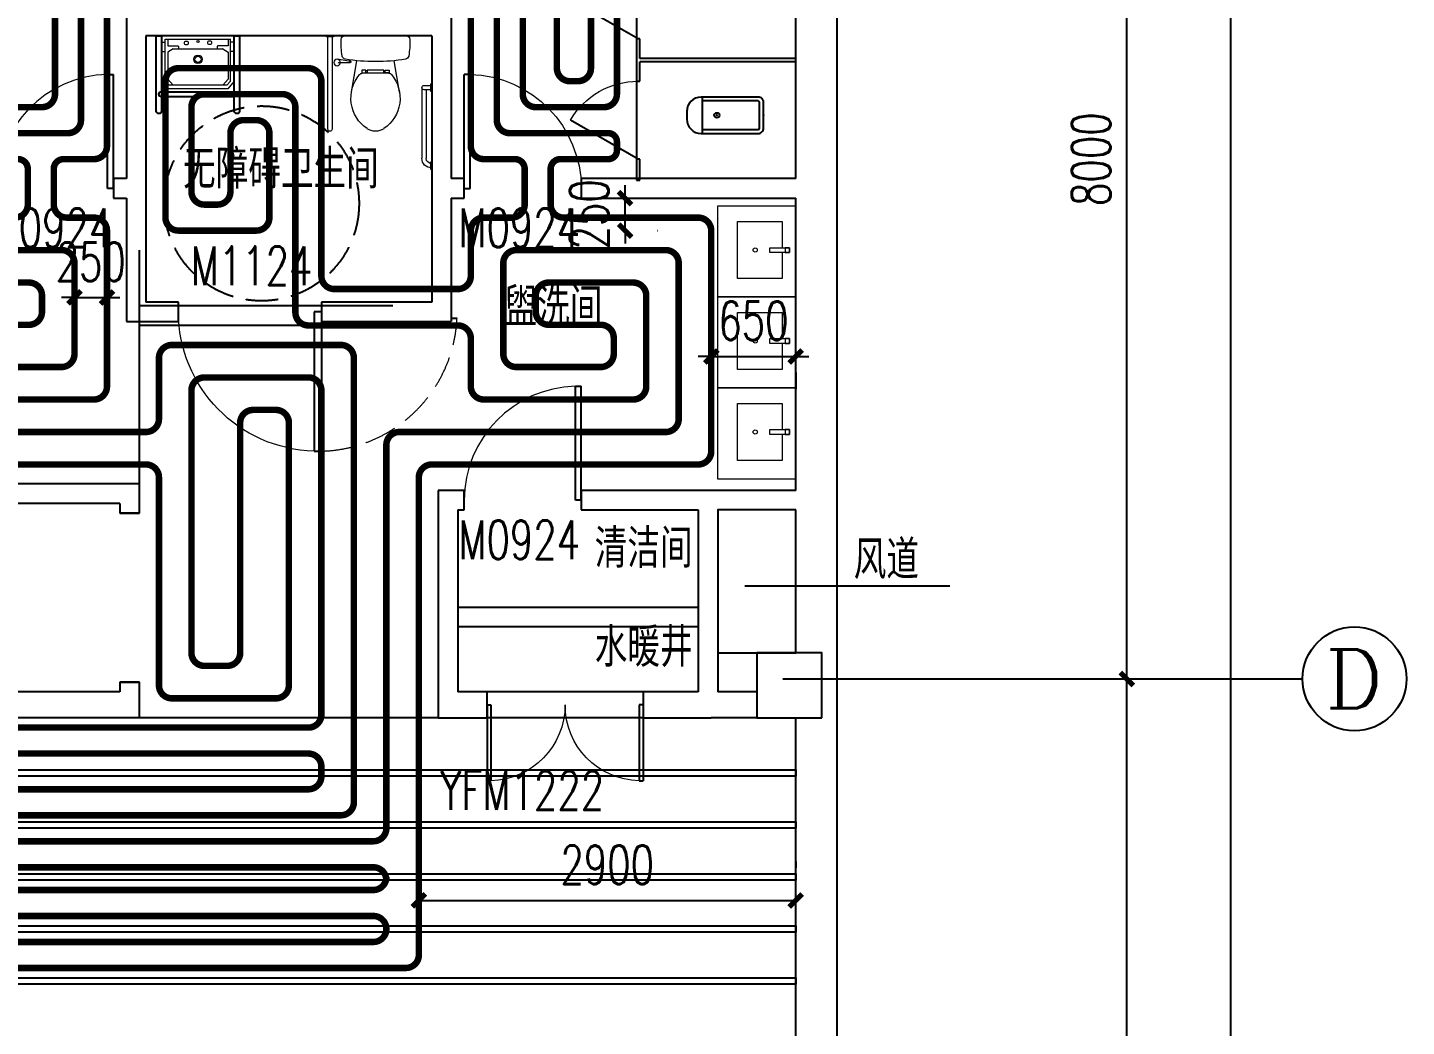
# Model space of a CAD drawing. Extents: x 2430460 to 2514560, y -608375 to -364775.
# Drawn here: x 2493671 to 2504282, y -386173 to -378485 of the extents above; entities that cross this region are included whole.
import ezdxf
from ezdxf.enums import TextEntityAlignment as Align

# ---------------------------------------------------------------- set-up
doc = ezdxf.new("R2010")
doc.units = 0
doc.header["$LTSCALE"] = 1000
doc.header["$MEASUREMENT"] = 0
doc.linetypes.add('DASH', pattern=[0.35, 0.25, -0.1])
for name, color, linetype, lineweight in [('A-FLOR-IDEN', 7, 'Continuous', 20), ('A-LVTRY', 145, 'Continuous', 20), ('洁具', 144, 'Continuous', 9)]:
    doc.layers.add(name, color=color, linetype=linetype, lineweight=lineweight)
for name, color, linetype in [('AXIS', 3, 'Continuous'), ('AXIS_TEXT', 7, 'Continuous'), ('COLUMN', 9, 'Continuous'), ('LATRINE', 6, 'Continuous'), ('LVTRY', 6, 'Continuous'), ('PIPE-地暖供', 4, 'Continuous'), ('PUB_DIM', 3, 'Continuous'), ('TH_DIM', 3, 'Continuous'), ('WALL', 9, 'Continuous'), ('WINDOW', 4, 'Continuous'), ('WINDOW_TEXT', 7, 'Continuous'), ('木龙骨', 23, 'Continuous')]:
    doc.layers.add(name, color=color, linetype=linetype)
doc.styles.add('_TCH_AXIS', font='COMPLEX', dxfattribs={"bigfont": 'GBCBIG'})
doc.styles.add('_TCH_DIM_T3', font='SIMPLEX', dxfattribs={"width": 0.705882, "bigfont": 'GBCBIG'})
doc.styles.add('_TCH_WINDOW', font='SIMPLEX', dxfattribs={"height": 3.5, "bigfont": 'GBCBIG'})
doc.styles.add('COMPLEX', font='COMPLEX')
doc.styles.add('ROS', font='simhei.ttf', dxfattribs={"width": 0.7})
doc.dimstyles.new('_TCH_ARCH&&100', dxfattribs={"dimtxt": 297.5, "dimasz": 100, "dimexe": 250, "dimexo": 300, "dimgap": 126.25, "dimtad": 1, "dimdec": 0, "dimzin": 0, "dimdsep": 46, "dimtxsty": '_TCH_DIM_T3', "dimblk": 'ARCHTICK', "dimcen": 0.09, "dimclrt": 7, "dimazin": 2, "dimtfac": 1, "dimtdec": 0, "dimtix": 1, "dimtmove": 2, "dimatfit": 3, "dimfxl": 30, "dimtolj": 1, "dimtzin": 0, "dimarcsym": 0})

# ---------------------------------------------------------------- blocks, each defined once
blk = doc.blocks.new('A$C549865D3')
at = {"layer": 'A-LVTRY'}
blk.add_lwpolyline([(299, 430), (550, 430), (550, 0), (0, 0), (0, 430), (252, 430)], dxfattribs=at)
for points in [[(252, 500), (252, 458), (299, 458), (299, 500)], [(299, 500), (299, 310), (252, 310), (252, 500)]]:
    blk.add_lwpolyline(points, close=True, dxfattribs=at)
blk.add_circle((275, 170), 20, dxfattribs=at)
blk = doc.blocks.new('2313414')
at = {"layer": 'A-LVTRY'}
blk.add_lwpolyline([(1698294, -109163), (1698294, -108463), (1698894, -108463), (1698894, -109163)], close=True, dxfattribs=at)
at = {"layer": 'A-LVTRY', "xscale": -0.8, "yscale": 0.8, "zscale": 0.8, "rotation": 90}
blk.add_blockref('A$C549865D3', (1698741, -108582), dxfattribs=at)
blk = doc.blocks.new('52')
at = {"layer": 'A-LVTRY'}
for p, q in [((2025964, -89344), (2025974, -89344)), ((2025964, -89397), (2025964, -89344)), ((2025897, -89971), (2025897, -89427)), ((2025930, -89954), (2025930, -89427)), ((2025970, -89354), (2025964, -89354)), ((2025970, -89387), (2025964, -89387)), ((2025974, -89397), (2025964, -89397)), ((2025174, -89652), (2025174, -90361)), ((2025207, -90361), (2025207, -89652)), ((2025355, -89937), (2025396, -90178)), ((2025725, -89937), (2025684, -90178)), ((2025964, -89954), (2025914, -89954)), ((2025964, -89944), (2025974, -89944)), ((2025964, -89997), (2025964, -89944)), ((2025435, -90084), (2025465, -90084)), ((2025435, -90106), (2025435, -90084)), ((2025465, -90084), (2025465, -90106)), ((2025475, -90106), (2025475, -90084)), ((2025605, -90084), (2025605, -90106)), ((2025615, -90084), (2025615, -90106)), ((2025645, -90084), (2025615, -90084)), ((2025645, -90106), (2025645, -90084)), ((2025914, -89987), (2025964, -89987)), ((2025974, -89997), (2025964, -89997)), ((2025333, -90174), (2025244, -90189)), ((2025259, -90164), (2025344, -90164)), ((2025352, -90170), (2025339, -90176)), ((2025465, -90106), (2025435, -90106)), ((2025475, -90101), (2025465, -90101)), ((2025605, -90106), (2025475, -90106)), ((2025605, -90101), (2025615, -90101)), ((2025615, -90106), (2025645, -90106)), ((2025164, -90361), (2025164, -90371)), ((2025217, -90361), (2025164, -90361)), ((2025217, -90371), (2025217, -90361))]:
    blk.add_line(p, q, dxfattribs=at)
blk.add_circle((2025244, -90164), 25, dxfattribs=at)
for centre, radius, start, end in [((2025970, -89427), 73, 90, 180), ((2025970, -89427), 40, 90, 180), ((2025190, -89652), 16.5, 0, 180), ((2025634, -89890), 283, 124.2055, 219.7691), ((2025540, -89751), 116, 55.7945, 124.2055), ((2025446, -89890), 283, 320.2309, 55.7945), ((2025914, -89971), 16.5, 90, 270), ((2025440, -90052), 30, 219.7691, 265.5534), ((2025540, -88761), 1325, 265.5534, 274.4466), ((2025641, -90052), 30, 274.4466, 320.2309), ((2025259, -90159), 4.47, 188.438, 270), ((2025314, -90219), 30, 99.3924, 170.5677), ((2025540, -91588), 1417, 80.6076, 99.3924), ((2025334, -90181), 7.2, 44.8093, 99.6071), ((2025349, -90181), 11.1, 71.5159, 152.1438), ((2025344, -90172), 8.66, 13.4092, 90), ((2025766, -90219), 30, 9.4323, 80.6076), ((2025956, -90326), 681, 170.5677, 181.2905), ((2025124, -90326), 681, 358.7095, 9.4323), ((2025305, -90341), 30, 181.2905, 270), ((2025775, -90341), 30, 270, 358.7095)]:
    blk.add_arc(centre, radius, start, end, dxfattribs=at)
blk = doc.blocks.new('$plan$00003700')
at = {"layer": '洁具'}
for p, q in [((-277, -51), (-251, -51)), ((-251, -349), (-251, -26)), ((-251, -26), (251, -26)), ((-232, -26), (-232, -79)), ((-232, -79), (-154, -79)), ((-191, -100), (-232, -127)), ((-191, -100), (189, -100)), ((-149, -84), (-149, -100)), ((148, -84), (148, -100)), ((232, -79), (153, -79)), ((192, -101), (232, -127)), ((232, -26), (232, -79)), ((251, -349), (251, -26)), ((279, -51), (253, -51)), ((-279, -123), (-251, -123)), ((-232, -127), (-232, -335)), ((232, -127), (232, -335)), ((281, -123), (253, -123)), ((-221, -381), (-251, -349)), ((-232, -335), (-191, -381)), ((222, -381), (-221, -381)), ((232, -335), (191, -381)), ((222, -381), (251, -349))]:
    blk.add_line(p, q, dxfattribs=at)
blk.add_lwpolyline([(280, -350), (230, -410), (-230, -410), (-280, -350), (-280, 0), (280, 0)], close=True, dxfattribs=at)
for centre, radius in [((-89, -56), 15), ((1, -44), 8), ((91, -54), 15), ((1, -182), 33.1), ((1, -182), 24.9)]:
    blk.add_circle(centre, radius, dxfattribs=at)
for centre, start, end in [((-154, -84), 0, 90), ((153, -84), 90, 180), ((189, -105), 57.2444, 90)]:
    blk.add_arc(centre, 5, start, end, dxfattribs=at)
blk = doc.blocks.new('A$C372F7DB2')
at = {"layer": 'LVTRY'}
for points in [[(-580, -40, -1), (-580, 0), (0, 0), (0, -40)], [(-470, -39, -1), (-431, -39), (-431, -600, -1), (-470, -600)], [(-580, -640, -1), (-580, -600), (0, -600), (0, -640)]]:
    blk.add_lwpolyline(points, format="xyb", close=True, dxfattribs=at)
at = {"layer": 'LVTRY', "rotation": 269.9999999999999}
blk.add_blockref('$plan$00003700', (0, -320, 0), dxfattribs=at)
blk = doc.blocks.new('$lvtry$00000200')
at = {"color": 0}
for p, q in [((-110, -40), (-110, -470)), ((100, -30), (-100, -30)), ((110, -470), (110, -40))]:
    blk.add_line(p, q, dxfattribs=at)
blk.add_lwpolyline([(100, 0), (-100, 0, 0.414214), (-140, -40), (-140, -480, 0.414214), (-30, -590), (30, -590, 0.414214), (140, -480), (140, -40, 0.414214)], format="xyb", close=True, dxfattribs=at)
blk.add_lwpolyline([(140, -470), (-140, -470)], dxfattribs=at)
blk.add_circle((0, -359), 20, dxfattribs=at)
for centre, start, end in [((-100, -40), 90, 180), ((100, -40), 0, 90)]:
    blk.add_arc(centre, 10, start, end, dxfattribs=at)
for p in [(0, 0), (0, -359)]:
    blk.add_point(p, dxfattribs=at)
blk = doc.blocks.new('_ArchTick')
at = {"color": 0, "linetype": 'ByBlock', "const_width": 0.4}
blk.add_lwpolyline([(-0.5, -0.5), (0.5, 0.5)], dxfattribs=at)
blk = doc.blocks.new('*D161')
at = {"layer": 'Defpoints', "color": 0, "transparency": 16777216}
for p in [(13476, 19089), (14649, 19089), (13476, -11951)]:
    blk.add_point(p, dxfattribs=at)
at = {"layer": 'PUB_DIM', "color": 0, "lineweight": -2, "transparency": 16777216}
for p, q in [((13776, 19089), (14899, 19089)), ((14649, -11951), (14649, 19089)), ((13776, -11951), (14899, -11951))]:
    blk.add_line(p, q, dxfattribs=at)
at = {"layer": 'PUB_DIM', "color": 0, "lineweight": -2, "transparency": 16777216, "xscale": 100, "yscale": 100, "zscale": 100}
for p, rotation in [((14649, 19089), 90), ((14649, -11951), 270)]:
    blk.add_blockref('_ArchTick', p, dxfattribs=dict(at, rotation=rotation))
at = {"layer": 'PUB_DIM', "color": 7, "transparency": 16777216, "insert": (14374, 3569), "char_height": 297.5, "attachment_point": 5, "rotation": 90, "style": '_TCH_DIM_T3'}
blk.add_mtext('\\A1;31040', dxfattribs=at)
blk = doc.blocks.new('*D163')
at = {"layer": 'Defpoints', "color": 0, "transparency": 16777216}
for p in [(12517, 18669), (13849, 18669), (12517, 10669)]:
    blk.add_point(p, dxfattribs=at)
at = {"layer": 'PUB_DIM', "color": 0, "lineweight": -2, "transparency": 16777216}
for p, q in [((12817, 18669), (14099, 18669)), ((13849, 10669), (13849, 18669)), ((12817, 10669), (14099, 10669))]:
    blk.add_line(p, q, dxfattribs=at)
at = {"layer": 'PUB_DIM', "color": 0, "lineweight": -2, "transparency": 16777216, "xscale": 100, "yscale": 100, "zscale": 100}
for p, rotation in [((13849, 18669), 90), ((13849, 10669), 270)]:
    blk.add_blockref('_ArchTick', p, dxfattribs=dict(at, rotation=rotation))
at = {"layer": 'PUB_DIM', "color": 7, "transparency": 16777216, "insert": (13574, 14669), "char_height": 297.5, "attachment_point": 5, "rotation": 90, "style": '_TCH_DIM_T3'}
blk.add_mtext('\\A1;8000', dxfattribs=at)
blk = doc.blocks.new('*D164')
at = {"layer": 'Defpoints', "color": 0, "transparency": 16777216}
for p in [(12517, 10669), (13849, 10669), (12517, 2669)]:
    blk.add_point(p, dxfattribs=at)
at = {"layer": 'PUB_DIM', "color": 0, "lineweight": -2, "transparency": 16777216}
for p, q in [((12817, 10669), (14099, 10669)), ((13849, 2669), (13849, 10669)), ((12817, 2669), (14099, 2669))]:
    blk.add_line(p, q, dxfattribs=at)
at = {"layer": 'PUB_DIM', "color": 0, "lineweight": -2, "transparency": 16777216, "xscale": 100, "yscale": 100, "zscale": 100}
for p, rotation in [((13849, 10669), 90), ((13849, 2669), 270)]:
    blk.add_blockref('_ArchTick', p, dxfattribs=dict(at, rotation=rotation))
at = {"layer": 'PUB_DIM', "color": 7, "transparency": 16777216, "insert": (13574, 6669), "char_height": 297.5, "attachment_point": 5, "rotation": 90, "style": '_TCH_DIM_T3'}
blk.add_mtext('\\A1;8000', dxfattribs=at)
blk = doc.blocks.new('*D272')
at = {"layer": 'Defpoints', "color": 0, "transparency": 16777216}
for p in [(13476, 19089), (14649, 19089), (13476, -11951)]:
    blk.add_point(p, dxfattribs=at)
at = {"layer": 'PUB_DIM', "color": 0, "lineweight": -2, "transparency": 16777216}
for p, q in [((13776, 19089), (14899, 19089)), ((14649, -11951), (14649, 19089)), ((13776, -11951), (14899, -11951))]:
    blk.add_line(p, q, dxfattribs=at)
at = {"layer": 'PUB_DIM', "color": 0, "lineweight": -2, "transparency": 16777216, "xscale": 100, "yscale": 100, "zscale": 100}
for p, rotation in [((14649, 19089), 90), ((14649, -11951), 270)]:
    blk.add_blockref('_ArchTick', p, dxfattribs=dict(at, rotation=rotation))
at = {"layer": 'PUB_DIM', "color": 7, "transparency": 16777216, "insert": (14374, 3569), "char_height": 297.5, "attachment_point": 5, "rotation": 90, "style": '_TCH_DIM_T3'}
blk.add_mtext('\\A1;31040', dxfattribs=at)
blk = doc.blocks.new('*D274')
at = {"layer": 'Defpoints', "color": 0, "transparency": 16777216}
for p in [(12517, 18669), (13849, 18669), (12517, 10669)]:
    blk.add_point(p, dxfattribs=at)
at = {"layer": 'PUB_DIM', "color": 0, "lineweight": -2, "transparency": 16777216}
for p, q in [((12817, 18669), (14099, 18669)), ((13849, 10669), (13849, 18669)), ((12817, 10669), (14099, 10669))]:
    blk.add_line(p, q, dxfattribs=at)
at = {"layer": 'PUB_DIM', "color": 0, "lineweight": -2, "transparency": 16777216, "xscale": 100, "yscale": 100, "zscale": 100}
for p, rotation in [((13849, 18669), 90), ((13849, 10669), 270)]:
    blk.add_blockref('_ArchTick', p, dxfattribs=dict(at, rotation=rotation))
at = {"layer": 'PUB_DIM', "color": 7, "transparency": 16777216, "insert": (13574, 14669), "char_height": 297.5, "attachment_point": 5, "rotation": 90, "style": '_TCH_DIM_T3'}
blk.add_mtext('\\A1;8000', dxfattribs=at)
blk = doc.blocks.new('*D275')
at = {"layer": 'Defpoints', "color": 0, "transparency": 16777216}
for p in [(12517, 10669), (13849, 10669), (12517, 2669)]:
    blk.add_point(p, dxfattribs=at)
at = {"layer": 'PUB_DIM', "color": 0, "lineweight": -2, "transparency": 16777216}
for p, q in [((12817, 10669), (14099, 10669)), ((13849, 2669), (13849, 10669)), ((12817, 2669), (14099, 2669))]:
    blk.add_line(p, q, dxfattribs=at)
at = {"layer": 'PUB_DIM', "color": 0, "lineweight": -2, "transparency": 16777216, "xscale": 100, "yscale": 100, "zscale": 100}
for p, rotation in [((13849, 10669), 90), ((13849, 2669), 270)]:
    blk.add_blockref('_ArchTick', p, dxfattribs=dict(at, rotation=rotation))
at = {"layer": 'PUB_DIM', "color": 7, "transparency": 16777216, "insert": (13574, 6669), "char_height": 297.5, "attachment_point": 5, "rotation": 90, "style": '_TCH_DIM_T3'}
blk.add_mtext('\\A1;8000', dxfattribs=at)
blk = doc.blocks.new('*D383')
at = {"layer": 'Defpoints', "color": 0, "transparency": 16777216}
for p in [(13476, 19089), (14649, 19089), (13476, -11951)]:
    blk.add_point(p, dxfattribs=at)
at = {"layer": 'PUB_DIM', "color": 0, "lineweight": -2, "transparency": 16777216}
for p, q in [((13776, 19089), (14899, 19089)), ((14649, -11951), (14649, 19089)), ((13776, -11951), (14899, -11951))]:
    blk.add_line(p, q, dxfattribs=at)
at = {"layer": 'PUB_DIM', "color": 0, "lineweight": -2, "transparency": 16777216, "xscale": 100, "yscale": 100, "zscale": 100}
for p, rotation in [((14649, 19089), 90), ((14649, -11951), 270)]:
    blk.add_blockref('_ArchTick', p, dxfattribs=dict(at, rotation=rotation))
at = {"layer": 'PUB_DIM', "color": 7, "transparency": 16777216, "insert": (14374, 3569), "char_height": 297.5, "attachment_point": 5, "rotation": 90, "style": '_TCH_DIM_T3'}
blk.add_mtext('\\A1;31040', dxfattribs=at)
blk = doc.blocks.new('*D385')
at = {"layer": 'Defpoints', "color": 0, "transparency": 16777216}
for p in [(12517, 18669), (13849, 18669), (12517, 10669)]:
    blk.add_point(p, dxfattribs=at)
at = {"layer": 'PUB_DIM', "color": 0, "lineweight": -2, "transparency": 16777216}
for p, q in [((12817, 18669), (14099, 18669)), ((13849, 10669), (13849, 18669)), ((12817, 10669), (14099, 10669))]:
    blk.add_line(p, q, dxfattribs=at)
at = {"layer": 'PUB_DIM', "color": 0, "lineweight": -2, "transparency": 16777216, "xscale": 100, "yscale": 100, "zscale": 100}
for p, rotation in [((13849, 18669), 90), ((13849, 10669), 270)]:
    blk.add_blockref('_ArchTick', p, dxfattribs=dict(at, rotation=rotation))
at = {"layer": 'PUB_DIM', "color": 7, "transparency": 16777216, "insert": (13574, 14669), "char_height": 297.5, "attachment_point": 5, "rotation": 90, "style": '_TCH_DIM_T3'}
blk.add_mtext('\\A1;8000', dxfattribs=at)
blk = doc.blocks.new('*D386')
at = {"layer": 'Defpoints', "color": 0, "transparency": 16777216}
for p in [(12517, 10669), (13849, 10669), (12517, 2669)]:
    blk.add_point(p, dxfattribs=at)
at = {"layer": 'PUB_DIM', "color": 0, "lineweight": -2, "transparency": 16777216}
for p, q in [((12817, 10669), (14099, 10669)), ((13849, 2669), (13849, 10669)), ((12817, 2669), (14099, 2669))]:
    blk.add_line(p, q, dxfattribs=at)
at = {"layer": 'PUB_DIM', "color": 0, "lineweight": -2, "transparency": 16777216, "xscale": 100, "yscale": 100, "zscale": 100}
for p, rotation in [((13849, 10669), 90), ((13849, 2669), 270)]:
    blk.add_blockref('_ArchTick', p, dxfattribs=dict(at, rotation=rotation))
at = {"layer": 'PUB_DIM', "color": 7, "transparency": 16777216, "insert": (13574, 6669), "char_height": 297.5, "attachment_point": 5, "rotation": 90, "style": '_TCH_DIM_T3'}
blk.add_mtext('\\A1;8000', dxfattribs=at)
blk = doc.blocks.new('_FZHK')
blk.add_lwpolyline([(-0.5, -0.5), (0.5, -0.5), (0.5, 0.5), (-0.5, 0.5)], close=True)
blk = doc.blocks.new('_AXISO')
blk.add_circle((0, 0), 0.5)
at = {"layer": 'AXIS_TEXT', "style": 'COMPLEX', "width": 1.041667}
blk.add_attdef('A', text='', height=0.56, dxfattribs=at).set_placement((-0.25, -0.28), (0.25, -0.28), align=Align.FIT)
blk = doc.blocks.new('$DorLib2D$00000001')
for p, q in [((0.45, 0.975), (0.5, 0.975)), ((0.45, 0), (0.45, 0.975)), ((0.5, 0), (0.5, 0.975)), ((0.5, 0), (0.45, 0))]:
    blk.add_line(p, q)
at = {"lineweight": 13}
blk.add_arc((0.475, 0), 0.975, 91.46928, 180, dxfattribs=at)
blk = doc.blocks.new('$TCHSYS$APDOOR2D')
blk.add_line((0.5, 0), (0, 0.866))
at = {"lineweight": 13}
blk.add_arc((0.5, 0), 1, 120, 180, dxfattribs=at)
blk = doc.blocks.new('$DorLib2D$00000002')
for p, q in [((-0.5, 0), (-0.5, 0.4875)), ((-0.475, 0.4875), (-0.5, 0.4875)), ((-0.475, 0), (-0.475, 0.4875)), ((0.475, 0), (0.475, 0.4875)), ((0.475, 0.4875), (0.5, 0.4875)), ((0.5, 0), (0.5, 0.4875)), ((-0.5, 0), (-0.475, 0)), ((0.5, 0), (0.475, 0))]:
    blk.add_line(p, q)
at = {"lineweight": 13}
for centre, start, end in [((-0.4875, 0), 0, 88.53072), ((0.4875, 0), 91.46928, 180)]:
    blk.add_arc(centre, 0.4875, start, end, dxfattribs=at)
blk = doc.blocks.new('*D420')
at = {"layer": 'Defpoints', "color": 0, "transparency": 16777216}
for p in [(13476, 19089), (14649, 19089), (13476, -11951)]:
    blk.add_point(p, dxfattribs=at)
at = {"layer": 'PUB_DIM', "color": 0, "lineweight": -2, "transparency": 16777216}
for p, q in [((13776, 19089), (14899, 19089)), ((14649, -11951), (14649, 19089)), ((13776, -11951), (14899, -11951))]:
    blk.add_line(p, q, dxfattribs=at)
at = {"layer": 'PUB_DIM', "color": 0, "lineweight": -2, "transparency": 16777216, "xscale": 100, "yscale": 100, "zscale": 100}
for p, rotation in [((14649, 19089), 90), ((14649, -11951), 270)]:
    blk.add_blockref('_ArchTick', p, dxfattribs=dict(at, rotation=rotation))
at = {"layer": 'PUB_DIM', "color": 7, "transparency": 16777216, "insert": (14374, 3569), "char_height": 297.5, "attachment_point": 5, "rotation": 90, "style": '_TCH_DIM_T3'}
blk.add_mtext('\\A1;31040', dxfattribs=at)
blk = doc.blocks.new('*D422')
at = {"layer": 'Defpoints', "color": 0, "transparency": 16777216}
for p in [(12517, 18669), (13849, 18669), (12517, 10669)]:
    blk.add_point(p, dxfattribs=at)
at = {"layer": 'PUB_DIM', "color": 0, "lineweight": -2, "transparency": 16777216}
for p, q in [((12817, 18669), (14099, 18669)), ((13849, 10669), (13849, 18669)), ((12817, 10669), (14099, 10669))]:
    blk.add_line(p, q, dxfattribs=at)
at = {"layer": 'PUB_DIM', "color": 0, "lineweight": -2, "transparency": 16777216, "xscale": 100, "yscale": 100, "zscale": 100}
for p, rotation in [((13849, 18669), 90), ((13849, 10669), 270)]:
    blk.add_blockref('_ArchTick', p, dxfattribs=dict(at, rotation=rotation))
at = {"layer": 'PUB_DIM', "color": 7, "transparency": 16777216, "insert": (13574, 14669), "char_height": 297.5, "attachment_point": 5, "rotation": 90, "style": '_TCH_DIM_T3'}
blk.add_mtext('\\A1;8000', dxfattribs=at)
blk = doc.blocks.new('*D423')
at = {"layer": 'Defpoints', "color": 0, "transparency": 16777216}
for p in [(12517, 10669), (13849, 10669), (12517, 2669)]:
    blk.add_point(p, dxfattribs=at)
at = {"layer": 'PUB_DIM', "color": 0, "lineweight": -2, "transparency": 16777216}
for p, q in [((12817, 10669), (14099, 10669)), ((13849, 2669), (13849, 10669)), ((12817, 2669), (14099, 2669))]:
    blk.add_line(p, q, dxfattribs=at)
at = {"layer": 'PUB_DIM', "color": 0, "lineweight": -2, "transparency": 16777216, "xscale": 100, "yscale": 100, "zscale": 100}
for p, rotation in [((13849, 10669), 90), ((13849, 2669), 270)]:
    blk.add_blockref('_ArchTick', p, dxfattribs=dict(at, rotation=rotation))
at = {"layer": 'PUB_DIM', "color": 7, "transparency": 16777216, "insert": (13574, 6669), "char_height": 297.5, "attachment_point": 5, "rotation": 90, "style": '_TCH_DIM_T3'}
blk.add_mtext('\\A1;8000', dxfattribs=at)
blk = doc.blocks.new('*D663')
at = {"layer": 'Defpoints', "color": 0, "transparency": 16777216}
for p in [(2496682, -385203), (2499582, -385203), (2499582, -385203)]:
    blk.add_point(p, dxfattribs=at)
at = {"layer": 'TH_DIM', "color": 0, "lineweight": -2, "transparency": 16777216}
for p, q in [((2496682, -384903), (2496682, -384953)), ((2499582, -384903), (2499582, -384953)), ((2496682, -385203), (2499582, -385203))]:
    blk.add_line(p, q, dxfattribs=at)
at = {"layer": 'TH_DIM', "color": 0, "lineweight": -2, "transparency": 16777216, "xscale": 100, "yscale": 100, "zscale": 100, "rotation": 180}
blk.add_blockref('_ArchTick', (2496682, -385203), dxfattribs=at)
at = {"layer": 'TH_DIM', "color": 0, "lineweight": -2, "transparency": 16777216, "xscale": 100, "yscale": 100, "zscale": 100}
blk.add_blockref('_ArchTick', (2499582, -385203), dxfattribs=at)
at = {"layer": 'TH_DIM', "color": 7, "transparency": 16777216, "insert": (2498132, -384928), "char_height": 297.5, "attachment_point": 5, "style": '_TCH_DIM_T3'}
blk.add_mtext('\\A1;2900', dxfattribs=at)
blk = doc.blocks.new('*D679')
at = {"layer": 'Defpoints', "color": 0, "transparency": 16777216}
for p in [(2498217, -379798), (2498269, -379798), (2498217, -380048)]:
    blk.add_point(p, dxfattribs=at)
at = {"layer": 'TH_DIM', "color": 0, "lineweight": -2, "transparency": 16777216}
for p, q in [((2498269, -379798), (2498269, -379698)), ((2498269, -380048), (2498269, -379798)), ((2498517, -379798), (2498519, -379798)), ((2498269, -380048), (2498269, -380148)), ((2498517, -380048), (2498519, -380048))]:
    blk.add_line(p, q, dxfattribs=at)
at = {"layer": 'TH_DIM', "color": 0, "lineweight": -2, "transparency": 16777216, "xscale": 100, "yscale": 100, "zscale": 100}
for p, rotation in [((2498269, -379798), 270), ((2498269, -380048), 90)]:
    blk.add_blockref('_ArchTick', p, dxfattribs=dict(at, rotation=rotation))
at = {"layer": 'TH_DIM', "color": 7, "transparency": 16777216, "insert": (2497994, -379923), "char_height": 297.5, "attachment_point": 5, "rotation": 90, "style": '_TCH_DIM_T3'}
blk.add_mtext('\\A1;250', dxfattribs=at)
blk = doc.blocks.new('*D680')
at = {"layer": 'Defpoints', "color": 0, "transparency": 16777216}
for p in [(2498932, -380840), (2499582, -380840), (2499582, -381017)]:
    blk.add_point(p, dxfattribs=at)
at = {"layer": 'TH_DIM', "color": 0, "lineweight": -2, "transparency": 16777216}
for p, q in [((2498932, -381017), (2498832, -381017)), ((2498932, -381017), (2499582, -381017)), ((2499582, -381017), (2499682, -381017)), ((2498932, -381140), (2498932, -381267)), ((2499582, -381140), (2499582, -381267))]:
    blk.add_line(p, q, dxfattribs=at)
at = {"layer": 'TH_DIM', "color": 0, "lineweight": -2, "transparency": 16777216, "xscale": 100, "yscale": 100, "zscale": 100}
blk.add_blockref('_ArchTick', (2498932, -381017), dxfattribs=at)
at = {"layer": 'TH_DIM', "color": 0, "lineweight": -2, "transparency": 16777216, "xscale": 100, "yscale": 100, "zscale": 100, "rotation": 180}
blk.add_blockref('_ArchTick', (2499582, -381017), dxfattribs=at)
at = {"layer": 'TH_DIM', "color": 7, "transparency": 16777216, "insert": (2499257, -380742), "char_height": 297.5, "attachment_point": 5, "style": '_TCH_DIM_T3'}
blk.add_mtext('\\A1;650', dxfattribs=at)
blk = doc.blocks.new('*D681')
at = {"layer": 'Defpoints', "color": 0, "transparency": 16777216}
for p in [(2494032, -380498), (2494282, -380498), (2494282, -380562)]:
    blk.add_point(p, dxfattribs=at)
at = {"layer": 'TH_DIM', "color": 0, "lineweight": -2, "transparency": 16777216}
for p, q in [((2494032, -380562), (2493932, -380562)), ((2494032, -380562), (2494282, -380562)), ((2494282, -380562), (2494382, -380562)), ((2494032, -380798), (2494032, -380812)), ((2494282, -380798), (2494282, -380812))]:
    blk.add_line(p, q, dxfattribs=at)
at = {"layer": 'TH_DIM', "color": 0, "lineweight": -2, "transparency": 16777216, "xscale": 100, "yscale": 100, "zscale": 100}
blk.add_blockref('_ArchTick', (2494032, -380562), dxfattribs=at)
at = {"layer": 'TH_DIM', "color": 0, "lineweight": -2, "transparency": 16777216, "xscale": 100, "yscale": 100, "zscale": 100, "rotation": 180}
blk.add_blockref('_ArchTick', (2494282, -380562), dxfattribs=at)
at = {"layer": 'TH_DIM', "color": 7, "transparency": 16777216, "insert": (2494157, -380287), "char_height": 297.5, "attachment_point": 5, "style": '_TCH_DIM_T3'}
blk.add_mtext('\\A1;250', dxfattribs=at)
blk = doc.blocks.new('*D686')
at = {"layer": 'Defpoints', "color": 0, "transparency": 16777216}
for p in [(2498217, -379798), (2498269, -379798), (2498217, -380048)]:
    blk.add_point(p, dxfattribs=at)
at = {"layer": 'TH_DIM', "color": 0, "lineweight": -2, "transparency": 16777216}
for p, q in [((2498269, -379798), (2498269, -379698)), ((2498269, -380048), (2498269, -379798)), ((2498517, -379798), (2498519, -379798)), ((2498269, -380048), (2498269, -380148)), ((2498517, -380048), (2498519, -380048))]:
    blk.add_line(p, q, dxfattribs=at)
at = {"layer": 'TH_DIM', "color": 0, "lineweight": -2, "transparency": 16777216, "xscale": 100, "yscale": 100, "zscale": 100}
for p, rotation in [((2498269, -379798), 270), ((2498269, -380048), 90)]:
    blk.add_blockref('_ArchTick', p, dxfattribs=dict(at, rotation=rotation))
at = {"layer": 'TH_DIM', "color": 7, "transparency": 16777216, "insert": (2497994, -379923), "char_height": 297.5, "attachment_point": 5, "rotation": 90, "style": '_TCH_DIM_T3'}
blk.add_mtext('\\A1;250', dxfattribs=at)
blk = doc.blocks.new('*D687')
at = {"layer": 'Defpoints', "color": 0, "transparency": 16777216}
for p in [(2498932, -380840), (2499582, -380840), (2499582, -381017)]:
    blk.add_point(p, dxfattribs=at)
at = {"layer": 'TH_DIM', "color": 0, "lineweight": -2, "transparency": 16777216}
for p, q in [((2498932, -381017), (2498832, -381017)), ((2498932, -381017), (2499582, -381017)), ((2499582, -381017), (2499682, -381017)), ((2498932, -381140), (2498932, -381267)), ((2499582, -381140), (2499582, -381267))]:
    blk.add_line(p, q, dxfattribs=at)
at = {"layer": 'TH_DIM', "color": 0, "lineweight": -2, "transparency": 16777216, "xscale": 100, "yscale": 100, "zscale": 100}
blk.add_blockref('_ArchTick', (2498932, -381017), dxfattribs=at)
at = {"layer": 'TH_DIM', "color": 0, "lineweight": -2, "transparency": 16777216, "xscale": 100, "yscale": 100, "zscale": 100, "rotation": 180}
blk.add_blockref('_ArchTick', (2499582, -381017), dxfattribs=at)
at = {"layer": 'TH_DIM', "color": 7, "transparency": 16777216, "insert": (2499257, -380742), "char_height": 297.5, "attachment_point": 5, "style": '_TCH_DIM_T3'}
blk.add_mtext('\\A1;650', dxfattribs=at)
blk = doc.blocks.new('*D688')
at = {"layer": 'Defpoints', "color": 0, "transparency": 16777216}
for p in [(2494032, -380498), (2494282, -380498), (2494282, -380562)]:
    blk.add_point(p, dxfattribs=at)
at = {"layer": 'TH_DIM', "color": 0, "lineweight": -2, "transparency": 16777216}
for p, q in [((2494032, -380562), (2493932, -380562)), ((2494032, -380562), (2494282, -380562)), ((2494282, -380562), (2494382, -380562)), ((2494032, -380798), (2494032, -380812)), ((2494282, -380798), (2494282, -380812))]:
    blk.add_line(p, q, dxfattribs=at)
at = {"layer": 'TH_DIM', "color": 0, "lineweight": -2, "transparency": 16777216, "xscale": 100, "yscale": 100, "zscale": 100}
blk.add_blockref('_ArchTick', (2494032, -380562), dxfattribs=at)
at = {"layer": 'TH_DIM', "color": 0, "lineweight": -2, "transparency": 16777216, "xscale": 100, "yscale": 100, "zscale": 100, "rotation": 180}
blk.add_blockref('_ArchTick', (2494282, -380562), dxfattribs=at)
at = {"layer": 'TH_DIM', "color": 7, "transparency": 16777216, "insert": (2494157, -380287), "char_height": 297.5, "attachment_point": 5, "style": '_TCH_DIM_T3'}
blk.add_mtext('\\A1;250', dxfattribs=at)
blk = doc.blocks.new('A$C7281566F')
for p, q in [((8650.5, 13444.4), (8694.4, 13444.4)), ((8550.5, 10369.4), (6250.5, 10369.4))]:
    blk.add_line(p, q)
blk.add_lwpolyline([(11300.5, 11969.4), (10700.5, 11969.4), (10700.5, 10869.4), (11300.5, 10869.4)], close=True)
blk.add_lwpolyline([(10909.1, 11385), (12486.8, 11385)])
at = {"linetype": 'DASH'}
blk.add_circle((7190.4, 14328.3), 750, dxfattribs=at)
at = {"linetype": 'DASH', "lineweight": 13}
blk.add_arc((7623, 13494), 1072.5, 271.46928, 357.34676, dxfattribs=at)
at = {"layer": 'AXIS'}
blk.add_line((11200.5, 10669.4), (15200.5, 10669.4), dxfattribs=at)
at = {"layer": 'LATRINE'}
for p, q in [((10075, 16194.4, 400), (10075, 15594.4, 400)), ((10100, 15594.4), (10075, 15594.4)), ((10075, 15594.4), (10075, 15431.9)), ((10100, 15444.4), (10100, 15594.4)), ((10075, 15431.9), (10075, 15269.4)), ((11300.5, 15444.4), (10100, 15444.4)), ((11300.5, 15419.4), (10100, 15419.4)), ((10100, 15269.4), (10100, 15419.4)), ((11300.5, 15419.4), (11300.5, 15444.4)), ((10075, 15269.4), (10100, 15269.4)), ((10075, 15269.4, 400), (10075, 14669.4, 400)), ((10100, 14669.4), (10075, 14669.4)), ((10075, 14669.4), (10075, 14506.9)), ((10100, 14506.9), (10100, 14669.4)), ((10075, 14506.9), (10100, 14506.9))]:
    blk.add_line(p, q, dxfattribs=at)
at = {"layer": 'WALL'}
for p, q in [((11620.5, 14469.4), (11620.5, 19089.4)), ((11300.5, 14519.4), (11300.5, 18469.4)), ((6150.5, 15769.4), (6150.5, 14519.4)), ((8650.5, 15769.4), (8650.5, 14519.4)), ((6300.5, 15619.4), (6300.5, 14469.4)), ((8463, 15619.4), (6300.5, 15619.4)), ((8500.5, 15619.4), (8463, 15619.4)), ((8500.5, 15619.4), (8500.5, 14469.4)), ((6150.5, 14519.4), (6050.5, 14519.4)), ((6050.5, 14519.4), (6050.5, 14369.4)), ((6300.5, 14469.4), (6300.5, 13569.4)), ((8500.5, 14469.4), (8500.5, 13569.4)), ((8750.5, 14519.4), (8650.5, 14519.4)), ((8750.5, 14369.4), (8750.5, 14519.4)), ((11300.5, 14519.4), (9650.5, 14519.4)), ((9650.5, 14519.4), (9650.5, 14369.4)), ((11620.5, 12069.4), (11620.5, 14469.4)), ((6050.5, 14369.4), (6150.5, 14369.4)), ((6150.5, 14369.4), (6150.5, 13419.4)), ((8650.5, 14369.4), (8750.5, 14369.4)), ((8650.5, 14369.4), (8650.5, 13419.4)), ((9650.5, 14369.4), (11300.5, 14369.4)), ((11300.5, 12119.4), (11300.5, 14369.4)), ((6550.5, 13569.4), (6300.5, 13569.4)), ((6550.5, 13419.4), (6550.5, 13569.4)), ((8500.5, 13569.4), (7650.5, 13569.4)), ((7650.5, 13569.4), (7650.5, 13419.4)), ((6150.5, 13419.4), (6550.5, 13419.4)), ((7650.5, 13419.4), (8650.5, 13419.4)), ((6250.5, 12169.4), (3500.5, 12169.4)), ((6250.5, 11944.4), (6250.5, 12169.4)), ((8750.5, 12119.4), (8550.5, 12119.4)), ((8550.5, 12119.4), (8550.5, 11169.4)), ((8750.5, 11969.4), (8750.5, 12119.4)), ((10650.5, 12119.4), (9650.5, 12119.4)), ((9650.5, 12119.4), (9650.5, 11969.4)), ((11300.5, 12119.4), (10650.5, 12119.4)), ((6100.5, 12019.4), (3500.5, 12019.4)), ((6100.5, 12019.4), (6100.5, 11944.4)), ((11620.5, 10469.4), (11620.5, 12069.4)), ((6100.5, 11944.4), (6250.5, 11944.4)), ((8700.5, 11969.4), (8750.5, 11969.4)), ((8700.5, 11969.4), (8700.5, 11169.4)), ((9650.5, 11969.4), (10550.5, 11969.4)), ((10550.5, 11969.4), (10550.5, 11169.4)), ((11300.5, 11969.4), (10700.5, 11969.4)), ((10700.5, 11969.4), (10700.5, 11169.4)), ((11300.5, 10869.4), (11300.5, 11969.4)), ((8550.5, 11169.4), (8550.5, 10369.4)), ((10550.5, 11219.4), (8700.5, 11219.4)), ((8700.5, 11169.4), (8700.5, 10569.4)), ((10550.5, 11169.4), (10550.5, 10569.4)), ((10700.5, 11169.4), (10700.5, 10569.4)), ((10550.5, 11069.4), (8700.5, 11069.4)), ((6250.5, 10643.9), (6100.5, 10643.9)), ((6100.5, 10643.9), (6100.5, 10569.4)), ((6250.5, 10369.4), (6250.5, 10643.9)), ((11620.5, 2669.4), (11620.5, 10669.4)), ((6100.5, 10569.4), (3500.5, 10569.4)), ((8925.8, 10569.4), (8700.5, 10569.4)), ((8925.8, 10369.4), (8925.8, 10569.4)), ((10550.5, 10569.4), (10125.8, 10569.4)), ((10125.8, 10569.4), (10125.8, 10369.4)), ((11000.5, 10569.4), (10700.5, 10569.4)), ((6250.5, 10369.4), (3500.5, 10369.4)), ((8550.5, 10369.4), (8925.8, 10369.4)), ((10125.8, 10369.4), (10650.5, 10369.4)), ((11000.5, 10369.4), (10650.5, 10369.4)), ((11300.5, 2919.4), (11300.5, 10369.4))]:
    blk.add_line(p, q, dxfattribs=at)
at = {"layer": 'WINDOW', "linetype": 'DASH'}
for p, q in [((6250.5, 11944.4), (6100.5, 11944.4)), ((6100.5, 10643.9), (6250.5, 10643.9))]:
    blk.add_line(p, q, dxfattribs=at)
at = {"layer": 'WINDOW'}
for p, q in [((10125.8, 10569.4), (8925.8, 10569.4)), ((10125.8, 10369.4), (8925.8, 10369.4))]:
    blk.add_line(p, q, dxfattribs=at)
at = {"rotation": 90}
blk.add_blockref('A$C372F7DB2', (6380, 15619.4), dxfattribs=at)
at = {"layer": 'A-LVTRY', "extrusion": (0, 0, -1), "zscale": -1, "rotation": 180}
blk.add_blockref('52', (2017473.1, -74751.4), dxfattribs=at)
at = {"layer": 'A-LVTRY', "xscale": -1}
for p in [(1709594.1, 122771.5), (1709594.1, 122071.5), (1709594.1, 121371.5)]:
    blk.add_blockref('2313414', p, dxfattribs=at)
at = {"layer": 'AXIS'}
ref = blk.add_blockref('_AXISO', (15600.5, 10669.4), dxfattribs=dict(at, xscale=800, yscale=800, zscale=800))
ref.add_attrib('A', 'D', dxfattribs={"layer": 'AXIS_TEXT', "height": 452.5, "style": '_TCH_AXIS', "width": 1.235294}).set_placement((15374.3, 10443.1), (15826.8, 10443.1), align=Align.FIT)
at = {"layer": 'COLUMN', "xscale": 500, "yscale": 500, "zscale": 500, "rotation": 90}
blk.add_blockref('_FZHK', (11250.5, 10619.4), dxfattribs=at)
at = {"layer": 'LATRINE', "xscale": 600, "yscale": -600, "zscale": 25, "rotation": 270}
for p in [(10087.5, 15894.4), (10087.5, 14969.4)]:
    blk.add_blockref('$TCHSYS$APDOOR2D', p, dxfattribs=at)
at = {"layer": 'LVTRY', "extrusion": (0, 0, -1), "xscale": -1, "zscale": -1, "rotation": 90}
blk.add_blockref('$lvtry$00000200', (-11052.8, 15006.9, 0), dxfattribs=at)
at = {"layer": 'WINDOW'}
ref = blk.add_blockref('$DorLib2D$00000001', (5600.5, 14444.4), dxfattribs=dict(at, xscale=-900, yscale=-900, zscale=-900, rotation=180.0000000000262))
ref.add_attrib('A', 'M0924', (5105.5, 13990.7), dxfattribs={"layer": 'WINDOW_TEXT', "height": 297.5, "style": '_TCH_WINDOW', "width": 0.705882})
ref = blk.add_blockref('$DorLib2D$00000001', (9200.5, 14444.4), dxfattribs=dict(at, xscale=900, yscale=-900, zscale=900, rotation=180.0000000000052))
ref.add_attrib('A', 'M0924', (8705.5, 13990.7), dxfattribs={"layer": 'WINDOW_TEXT', "height": 297.5, "style": '_TCH_WINDOW', "width": 0.705882})
ref = blk.add_blockref('$DorLib2D$00000001', (7100.5, 13494.4), dxfattribs=dict(at, xscale=-1100, yscale=1100, zscale=-1100, rotation=180.0000000000028))
ref.add_attrib('A', 'M1124', (6645.5, 13700.5), dxfattribs={"layer": 'WINDOW_TEXT', "height": 297.5, "style": '_TCH_WINDOW', "width": 0.705882})
ref = blk.add_blockref('$DorLib2D$00000001', (9200.5, 12044.4), dxfattribs=dict(at, xscale=-900, yscale=-900, zscale=-900, rotation=179.9999999999935))
ref.add_attrib('A', 'M0924', (8705.5, 11590.7), dxfattribs={"layer": 'WINDOW_TEXT', "height": 297.5, "rotation": 360, "style": '_TCH_WINDOW', "width": 0.705882})
ref = blk.add_blockref('$DorLib2D$00000002', (9525.8, 10469.4), dxfattribs=dict(at, xscale=-1200, yscale=1200, zscale=-1200, rotation=180))
ref.add_attrib('A', 'YFM1222', (8566.3, 9660.9), dxfattribs={"layer": 'WINDOW_TEXT', "height": 297.5, "style": '_TCH_WINDOW', "width": 0.705882})
at = {"layer": 'A-FLOR-IDEN', "style": 'ROS', "width": 0.7}
for s, p in [('无障碍卫生间', (6586, 14471.2)), ('盥洗间', (9060, 13410.2)), ('清洁间', (9754.1, 11552.6)), ('风道', (11747, 11465.6)), ('水暖井', (9754.1, 10791))]:
    blk.add_text(s, height=262.87, dxfattribs=at).set_placement(p)
at = {"layer": 'PUB_DIM'}
for p1, p2, distance, picture, middle in [((13476.5, -11950.6), (13476.5, 19089.4), -1172.6, '*D161', (14374.1, 3569.4)), ((13476.5, -11950.6), (13476.5, 19089.4), -1172.6, '*D272', (14374.1, 3569.4)), ((13476.5, -11950.6), (13476.5, 19089.4), -1172.6, '*D383', (14374.1, 3569.4)), ((13476.5, -11950.6), (13476.5, 19089.4), -1172.6, '*D420', (14374.1, 3569.4)), ((12517.1, 10669.4), (12517.1, 18669.4), -1332.2, '*D163', (13574.3, 14669.4)), ((12517.1, 10669.4), (12517.1, 18669.4), -1332.2, '*D274', (13574.3, 14669.4)), ((12517.1, 10669.4), (12517.1, 18669.4), -1332.2, '*D385', (13574.3, 14669.4)), ((12517.1, 10669.4), (12517.1, 18669.4), -1332.2, '*D422', (13574.3, 14669.4)), ((12517.1, 2669.4), (12517.1, 10669.4), -1332.2, '*D164', (13574.3, 6669.4)), ((12517.1, 2669.4), (12517.1, 10669.4), -1332.2, '*D275', (13574.3, 6669.4)), ((12517.1, 2669.4), (12517.1, 10669.4), -1332.2, '*D386', (13574.3, 6669.4)), ((12517.1, 2669.4), (12517.1, 10669.4), -1332.2, '*D423', (13574.3, 6669.4))]:
    dim = blk.add_aligned_dim(p1=p1, p2=p2, distance=distance, dimstyle='_TCH_ARCH&&100', dxfattribs=at)
    dim.commit()
    dim.dimension.update_dxf_attribs({"geometry": picture, "text_midpoint": middle})

msp = doc.modelspace()

# ---------------------------------------------------------------- linework, layer by layer
for p, q in [((2496482.5, -380627.8), (2494532, -380627.8)), ((2496482.5, -380627.8), (2494532, -380627.8)), ((2496482.5, -380777.8), (2494532, -380777.8)), ((2496482.5, -380777.8), (2494532, -380777.8)), ((2496482.5, -380777.8), (2494532, -380777.8))]:
    msp.add_line(p, q)
for points in [[(2494532, -381847.8), (2494532, -380197.8)], [(2494532, -381847.8), (2494532, -380197.8)], [(2494532, -381997.8), (2494532, -380347.8)], [(2494532, -381997.8), (2494532, -380347.8)], [(2494532, -381997.8), (2494532, -380347.8)]]:
    msp.add_lwpolyline(points)
at = {"layer": 'PIPE-地暖供', "const_width": 50}
for points in [[(2497082, -375647.8), (2497082, -379397.8, 0.4142136), (2497182, -379497.8), (2497421.5, -379497.8, -0.4142136), (2497496.5, -379572.8), (2497496.5, -379847.8, -0.4142136), (2497396.5, -379947.8), (2497182, -379947.8, 0.4142136), (2497082, -380047.8), (2497082, -380397.8, -0.4142136), (2496982, -380497.8), (2496032, -380497.8, -0.4142136), (2495932, -380397.8), (2495932, -378897.8, 0.4142136), (2495832, -378797.8), (2494832, -378797.8, 0.4142136), (2494732, -378897.8), (2494732, -379947.8, 0.4142136), (2494832, -380047.8), (2495432, -380047.8, 0.4142136), (2495532, -379947.8), (2495532, -379297.8, 0.4142136), (2495432, -379197.8), (2495332, -379197.8, 0.4142136), (2495232, -379297.8), (2495232, -379747.8, -0.4142136), (2495132, -379847.8), (2495032, -379847.8, -0.4142136), (2494932, -379747.8), (2494932, -379097.8, -0.4142136), (2495032, -378997.8), (2495632, -378997.8, -0.4142136), (2495732, -379097.8), (2495732, -380677.8, 0.4142136), (2495832, -380777.8), (2496982, -380777.8, -0.4142136), (2497082, -380877.8), (2497082, -381247.8, 0.4142136), (2497182, -381347.8), (2498332, -381347.8, 0.4142136), (2498432, -381247.8), (2498432, -380547.8, 0.4142136), (2498332, -380447.8), (2497682, -380447.8, 0.4142136), (2497582, -380547.8), (2497582, -380672.8, 0.4142136), (2497682, -380772.8), (2498082, -380772.8, -0.4142136), (2498182, -380872.8), (2498182, -380997.8, -0.4142136), (2498082, -381097.8), (2497432, -381097.8, -0.4142136), (2497332, -380997.8), (2497332, -380297.8, -0.4142136), (2497432, -380197.8), (2498582, -380197.8, -0.4142136), (2498682, -380297.8), (2498682, -381497.8, -0.4142136), (2498582, -381597.8), (2496532, -381597.8, 0.4142136), (2496432, -381697.8), (2496432, -384647.8, -0.4142136), (2496332, -384747.8), (2487732, -384747.8, -0.4142136)], [(2493032, -381347.8), (2494182, -381347.8, 0.4142136), (2494282, -381247.8), (2494282, -380047.8, 0.4142136), (2494182, -379947.8), (2493972.7, -379947.8, -0.4142136), (2493872.7, -379847.8), (2493872.7, -379572.8, -0.4142136), (2493947.7, -379497.8), (2494182, -379497.8, 0.4142136), (2494282, -379397.8), (2494282, -375647.8, 0.4142136), (2494182, -375547.8), (2493257, -375547.8, 0.4142136)], [(2497482, -376047.8), (2497482, -378997.8, 0.4142136), (2497582, -379097.8), (2498106.5, -379097.8, 0.4142136), (2498206.5, -378997.8), (2498206.5, -375647.8, 0.4142136)], [(2493457, -375747.8), (2493982, -375747.8, -0.4142136), (2494082, -375847.8), (2494082, -379197.8, -0.4142136), (2493982, -379297.8), (2493223.7, -379297.8, 0.4142136)], [(2492032, -385722.8), (2496582, -385722.8, 0.4142136), (2496682, -385622.8), (2496682, -381947.8, -0.4142136), (2496782, -381847.8), (2498832, -381847.8, 0.4142136), (2498932, -381747.8), (2498932, -380047.8, 0.4142136), (2498832, -379947.8), (2497796.5, -379947.8, -0.4142136), (2497696.5, -379847.8), (2497696.5, -379572.8, -0.4142136), (2497771.5, -379497.8), (2498139.8, -379497.8, 0.4142136), (2498206.5, -379431.1), (2498206.5, -379364.4, 0.4142136), (2498139.8, -379297.8), (2497382, -379297.8, -0.4142136), (2497282, -379197.8), (2497282, -375847.8, -0.4142136)], [(2498006.5, -375847.8), (2498006.5, -378797.8, -0.4142136), (2497906.5, -378897.8), (2497844.3, -378897.8, -0.4142136), (2497744.3, -378797.8), (2497744.3, -376047.8, 0.4142136)], [(2493257, -379097.8), (2493782, -379097.8, 0.4142136), (2493882, -378997.8), (2493882, -376047.8, 0.4142136), (2493782, -375947.8), (2493719.5, -375947.8, 0.4142136), (2493619.5, -376047.8)], [(2493597.7, -379497.8, -0.4142136), (2493672.7, -379572.8), (2493672.7, -379847.8, -0.4142136), (2493572.7, -379947.8)], [(2492782, -380197.8), (2493932, -380197.8, -0.4142136), (2494032, -380297.8), (2494032, -380997.8, -0.4142136), (2493932, -381097.8), (2493282, -381097.8, -0.4142136)], [(2493282, -380772.8), (2493682, -380772.8, 0.4142136), (2493782, -380672.8), (2493782, -380547.8, 0.4142136), (2493682, -380447.8), (2493032, -380447.8, 0.4142136)], [(2487832, -384547.8), (2496082, -384547.8, 0.4142136), (2496182, -384447.8), (2496182, -381027.8, 0.4142136), (2496082, -380927.8), (2494782, -380927.8, 0.4142136), (2494682, -381027.8), (2494682, -381497.8, -0.4142136), (2494582, -381597.8), (2492782, -381597.8, -0.4142136)], [(2492532, -381847.8), (2494582, -381847.8, -0.4142136), (2494682, -381947.8), (2494682, -383547.8, 0.4142136), (2494782, -383647.8), (2495582, -383647.8, 0.4142136), (2495682, -383547.8), (2495682, -381527.8, 0.4142136), (2495582, -381427.8), (2495407, -381427.8, 0.4142136), (2495307, -381527.8), (2495307, -383297.8, -0.4142136), (2495207, -383397.8), (2495032, -383397.8, -0.4142136), (2494932, -383297.8), (2494932, -381277.8, -0.4142136), (2495032, -381177.8), (2495832, -381177.8, -0.4142136), (2495932, -381277.8), (2495932, -383772.8, -0.4142136), (2495832, -383872.8), (2488132, -383872.8, 0.4142136)], [(2488132, -384072.8), (2495832, -384072.8, -0.4142136), (2495932, -384172.8), (2495932, -384247.8, -0.4142136), (2495832, -384347.8), (2487932, -384347.8, -0.4142136)], [(2487632, -384947.8), (2496332, -384947.8, -0.4142136), (2496432, -385047.8), (2496432, -385022.8, -0.4142136), (2496332, -385122.8), (2492032, -385122.8, 0.4142136)], [(2492032, -385322.8), (2496332, -385322.8, -0.4142136), (2496432, -385422.8), (2496432, -385422.8, -0.4142136), (2496332, -385522.8), (2492032, -385522.8, 0.4142136)]]:
    msp.add_lwpolyline(points, format="xyb", dxfattribs=at)
at = {"layer": '木龙骨', "color": 253}
for points in [[(2459382, -384197.8), (2499582, -384197.8), (2499582, -384247.8), (2459382, -384247.8)], [(2459382, -384597.8), (2499582, -384597.8), (2499582, -384647.8), (2459382, -384647.8)], [(2459382, -384997.8), (2499582, -384997.8), (2499582, -385047.8), (2459382, -385047.8)], [(2459382, -385397.8), (2499582, -385397.8), (2499582, -385447.8), (2459382, -385447.8)], [(2459382, -385797.8), (2499582, -385797.8), (2499582, -385847.8), (2459382, -385847.8)]]:
    msp.add_lwpolyline(points, dxfattribs=at)

# ---------------------------------------------------------------- block references
msp.add_blockref('A$C7281566F', (2488281.5, -394167.1))

# ---------------------------------------------------------------- dimensions: what is measured, and where the dimension line sits
at = {"layer": 'TH_DIM'}
for p1, p2, distance, picture, middle in [((2498217.3, -380047.8), (2498217.3, -379797.8), -51.3, '*D679', (2497993.5, -379922.8)), ((2498217.3, -380047.8), (2498217.3, -379797.8), -51.3, '*D686', (2497993.5, -379922.8)), ((2494032, -380497.8), (2494282, -380497.8), -64, '*D681', (2494157, -380286.8)), ((2494032, -380497.8), (2494282, -380497.8), -64, '*D688', (2494157, -380286.8)), ((2498932, -380839.7), (2499582, -380839.7), -177.8, '*D680', (2499257, -380742.4)), ((2498932, -380839.7), (2499582, -380839.7), -177.8, '*D687', (2499257, -380742.4)), ((2496682, -385203), (2499582, -385203), 0, '*D663', (2498132, -384928))]:
    dim = msp.add_aligned_dim(p1=p1, p2=p2, distance=distance, dimstyle='_TCH_ARCH&&100', dxfattribs=at)
    dim.commit()
    dim.dimension.update_dxf_attribs({"geometry": picture, "text_midpoint": middle})

doc.saveas('drawing.dxf')
